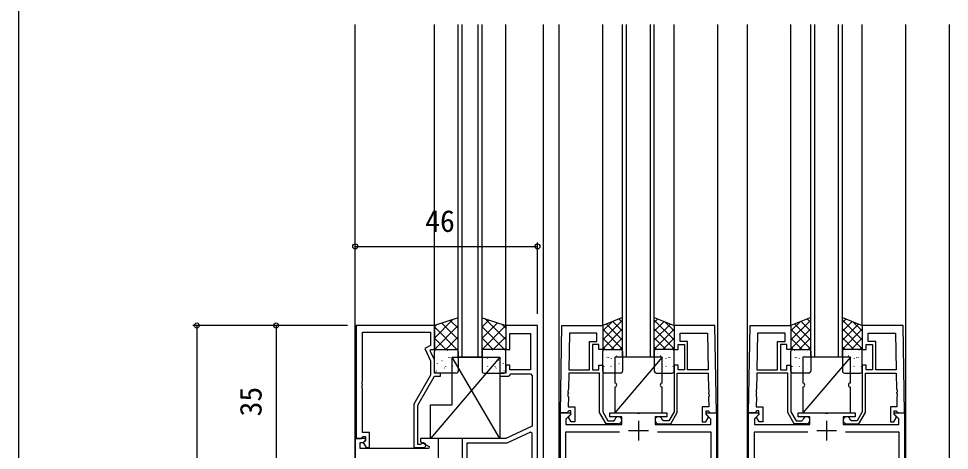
# Model space of a CAD drawing. Units: millimetres, scale not verified. Extents: x -437 to 438, y -681 to 679.
# Drawn here: x -436.7 to -201.7, y 52.3 to 161.3 of the extents above; entities that cross this region are included whole.
import ezdxf
from ezdxf.enums import TextEntityAlignment as Align

# ---------------------------------------------------------------- set-up
doc = ezdxf.new("R2010")
doc.units = ezdxf.units.MM
doc.header["$LTSCALE"] = 4
for name, color, linetype in [('0-2_YKK_11', 7, 'Continuous'), ('0-3_YKK_12', 2, 'Continuous'), ('0-4_YKK_13', 4, 'Continuous'), ('0-6_YKK_D', 6, 'Continuous'), ('0-7_YKK_ZWAK', 7, 'Continuous')]:
    doc.layers.add(name, color=color, linetype=linetype)
doc.styles.add('ＭＳ ゴシック', font='')
doc.styles.get('ＭＳ ゴシック').set_extended_font_data('MS Gothic')

msp = doc.modelspace()

# ---------------------------------------------------------------- linework, layer by layer
at = {"layer": '0-2_YKK_11'}
for p, q in [((-215.476, 61.8), (-213, 61.8)), ((-280.2, 59.8), (-280.2, 54.8)), ((-232.7, 59.8), (-232.7, 54.8)), ((-282.7, 57.3), (-277.7, 57.3)), ((-235.2, 57.3), (-230.2, 57.3))]:
    msp.add_line(p, q, dxfattribs=at)
for points in [[(-351.5, 83.8), (-351.5, 55.3), (-350.17, 55.3), (-349.87, 55.6), (-349.67, 55.8), (-349.1, 55.8), (-349.1, 54.874), (-349.674, 54.3), (-348.923, 53), (-348.1, 53), (-348.1, 56.8), (-349.87, 56.8), (-349.87, 67.842), (-349.99, 68.025), (-349.99, 68.575), (-349.87, 68.758), (-349.87, 68.842), (-349.99, 69.025), (-349.99, 69.575), (-349.87, 69.758), (-349.87, 82.17), (-332.7, 82.17), (-332.7, 78.8), (-334.12, 77.98), (-332.7, 74.934), (-332.7, 71.268), (-336.9, 63.993), (-336.9, 53), (-334.5, 53)], [(-334.999, 53.933), (-335.248, 53.8), (-335.9, 53.8), (-335.9, 63.725), (-331.7, 71), (-330.2, 71), (-330.2, 71.8), (-331.7, 71.8), (-331.7, 75.155), (-332.7, 77.3), (-332.7, 77.8), (-331.7, 77.8), (-331.7, 83.8), (-351.5, 83.8)], [(-305.7, -36.2), (-305.7, 83.8), (-313.7, 83.8), (-313.7, 77.8), (-312.7, 77.8), (-312.7, 81.8), (-307.5, 81.8), (-307.5, 72.6), (-312.7, 72.6), (-312.7, 73.8), (-313.7, 73.8), (-313.7, 71.8), (-315.2, 71.8), (-315.2, 71), (-313, 71), (-312.7, 71.3), (-312.4, 71.6), (-307.5, 71.6), (-307, 71.1), (-307, 58.424), (-313.7, 55.3), (-324.7, 55.3), (-324.7, 46.8)], [(-299.9, 61.8), (-299.516, 83.8), (-289.2, 83.8), (-289.2, 77.8), (-290.2, 77.8), (-290.2, 79), (-291.8, 79), (-291.8, 72.6), (-290.2, 72.6), (-290.2, 73.8), (-289.2, 73.8), (-289.2, 62.052), (-287.9, 59.8), (-286.483, 59.8), (-286.187, 60.05)], [(-260.5, 61.8), (-260.884, 83.8), (-271.2, 83.8), (-271.2, 77.8), (-270.2, 77.8), (-270.2, 79), (-268.6, 79), (-268.6, 72.6), (-270.2, 72.6), (-270.2, 73.8), (-271.2, 73.8), (-271.2, 62.052), (-272.5, 59.8), (-273.917, 59.8), (-274.213, 60.05)], [(-252.4, 61.8), (-252.016, 83.8), (-241.7, 83.8), (-241.7, 77.8), (-242.7, 77.8), (-242.7, 79), (-244.3, 79), (-244.3, 72.6), (-242.7, 72.6), (-242.7, 73.8), (-241.7, 73.8), (-241.7, 62.052), (-240.4, 59.8), (-238.983, 59.8), (-238.687, 60.05)], [(-213, 61.8), (-213.384, 83.8), (-223.7, 83.8), (-223.7, 77.8), (-222.7, 77.8), (-222.7, 79), (-221.1, 79), (-221.1, 72.6), (-222.7, 72.6), (-222.7, 73.8), (-223.7, 73.8), (-223.7, 62.052), (-225, 59.8), (-226.417, 59.8), (-226.713, 60.05)], [(-285.3, 59), (-288.362, 59), (-290, 61.837), (-290, 71.8), (-297.795, 71.8), (-297.866, 67.758), (-297.989, 67.577), (-297.998, 67.027), (-297.882, 66.842), (-297.883, 66.758), (-298.006, 66.577), (-298.016, 66.027), (-297.899, 65.842), (-297.944, 63.3), (-296.3, 63.3), (-296.3, 59.5), (-297.2, 59.5), (-297.8, 60.539), (-297.8, 60.85), (-297.3, 61.35), (-297.3, 62.3), (-297.77, 62.3), (-297.97, 62.1), (-298.27, 61.8), (-299.9, 61.8)], [(-275.1, 59), (-272.038, 59), (-270.4, 61.837), (-270.4, 71.8), (-262.605, 71.8), (-262.534, 67.758), (-262.411, 67.577), (-262.402, 67.027), (-262.518, 66.842), (-262.517, 66.758), (-262.394, 66.577), (-262.384, 66.027), (-262.501, 65.842), (-262.456, 63.3), (-264.1, 63.3), (-264.1, 59.5), (-263.2, 59.5), (-262.6, 60.539), (-262.6, 60.85), (-263.1, 61.35), (-263.1, 62.3), (-262.63, 62.3), (-262.43, 62.1), (-262.13, 61.8), (-260.5, 61.8)], [(-237.8, 59), (-240.862, 59), (-242.5, 61.837), (-242.5, 71.8), (-250.295, 71.8), (-250.366, 67.758), (-250.489, 67.577), (-250.498, 67.027), (-250.382, 66.842), (-250.383, 66.758), (-250.506, 66.577), (-250.516, 66.027), (-250.399, 65.842), (-250.444, 63.3), (-248.8, 63.3), (-248.8, 59.5), (-249.7, 59.5), (-250.3, 60.539), (-250.3, 60.85), (-249.8, 61.35), (-249.8, 62.3), (-250.27, 62.3), (-250.47, 62.1), (-250.77, 61.8), (-252.4, 61.8)], [(-227.6, 59), (-224.538, 59), (-222.9, 61.837), (-222.9, 71.8), (-215.105, 71.8), (-215.034, 67.758), (-214.911, 67.577), (-214.902, 67.027), (-215.018, 66.842), (-215.017, 66.758), (-214.894, 66.577), (-214.884, 66.027), (-215.001, 65.842), (-214.956, 63.3), (-216.6, 63.3), (-216.6, 59.5), (-215.7, 59.5), (-215.1, 60.539), (-215.1, 60.85), (-215.6, 61.35), (-215.6, 62.3), (-215.13, 62.3), (-214.93, 62.1), (-214.63, 61.8), (-213, 61.8)], [(-299.9, -26.2), (-299.9, 61.8), (-297.424, 61.8), (-297.264, 61.412), (-298.5, 60.176), (-298.5, 58.8), (-284.4, 58.8), (-284.4, 60.8), (-287.4, 60.8), (-287.4, 61.8), (-280.658, 61.8), (-280.475, 61.68), (-279.925, 61.68), (-279.742, 61.8), (-273, 61.8), (-273, 60.8), (-276, 60.8), (-276, 58.8), (-261.9, 58.8), (-261.9, 60.176), (-263.136, 61.412), (-262.976, 61.8), (-260.5, 61.8)], [(-260.5, 61.8), (-260.5, -26.2)], [(-252.4, -26.2), (-252.4, 61.8), (-249.924, 61.8), (-249.764, 61.412), (-250.9, 60.276), (-250.9, 58.8), (-236.9, 58.8), (-236.9, 60.8), (-239.9, 60.8), (-239.9, 61.8), (-233.158, 61.8), (-232.975, 61.68), (-232.425, 61.68), (-232.242, 61.8), (-225.5, 61.8), (-225.5, 60.8), (-228.5, 60.8), (-228.5, 58.8), (-214.5, 58.8), (-214.5, 60.276), (-215.636, 61.412), (-215.476, 61.8)], [(-213, 61.8), (-213, -26.2)], [(-333.905, -25), (-307, -25), (-307, 56.59), (-307.463, 56.884), (-313.434, 54.1), (-323.5, 54.1), (-323.5, 47.1)], [(-294.682, 7.2), (-298.5, 7.2), (-298.5, 57), (-284.976, 57)], [(-275.424, 57), (-261.9, 57), (-261.9, 7.2), (-265.718, 7.2)], [(-247.228, 7.3), (-250.9, 7.3), (-250.9, 57), (-237.476, 57)], [(-227.924, 57), (-214.5, 57), (-214.5, 7.3), (-218.172, 7.3)], [(-330.7, 46.8), (-330.7, 55.3), (-335.2, 55.3), (-335.2, 54.5), (-333.035, 53.25), (-333.156, 52.8), (-350.5, 52.8), (-350.5, 54.3), (-349.676, 54.3), (-349.064, 54.912), (-349.224, 55.3), (-351.7, 55.3), (-351.7, 48.8)]]:
    msp.add_lwpolyline(points, dxfattribs=at)
for points in [[(-297.619, 81.87), (-297.781, 72.6), (-292.6, 72.6), (-292.6, 79.8), (-290.7, 79.8), (-290.7, 81.87)], [(-262.781, 81.87), (-262.619, 72.6), (-267.8, 72.6), (-267.8, 79.8), (-269.7, 79.8), (-269.7, 81.87)], [(-250.119, 81.87), (-250.281, 72.6), (-245.1, 72.6), (-245.1, 79.8), (-243.2, 79.8), (-243.2, 81.87)], [(-215.281, 81.87), (-215.119, 72.6), (-220.3, 72.6), (-220.3, 79.8), (-222.2, 79.8), (-222.2, 81.87)]]:
    msp.add_lwpolyline(points, close=True, dxfattribs=at)
for centre, radius, start, end in [((-285.3, 59.9), 0.9, 270, 170.40594), ((-275.1, 59.9), 0.9, 9.59406, 270), ((-237.8, 59.9), 0.9, 270, 170.40594), ((-227.6, 59.9), 0.9, 9.59406, 270), ((-334.5, 53.6), 0.6, 270.00003, 146.25104)]:
    msp.add_arc(centre, radius, start, end, dxfattribs=at)
at = {"layer": '0-3_YKK_12'}
for p, q in [((-351.7, -36.2), (-351.7, 159.798)), ((-331.7, 83.8), (-331.7, 159.798)), ((-325.7, 75.799), (-325.7, 159.798)), ((-324.7, 75.799), (-324.7, 159.798)), ((-320.7, 75.799), (-320.7, 159.798)), ((-319.7, 75.799), (-319.7, 159.798)), ((-313.7, 83.799), (-313.7, 159.798)), ((-304.2, -36.2), (-304.2, 159.798)), ((-300.2, -26.205), (-300.2, 159.798)), ((-289.2, 83.8), (-289.2, 159.798)), ((-284.2, 75.8), (-284.2, 159.798)), ((-283.2, 75.8), (-283.2, 159.798)), ((-277.2, 75.8), (-277.2, 159.798)), ((-276.2, 75.8), (-276.2, 159.798)), ((-271.2, 83.8), (-271.2, 159.798)), ((-260.2, -26.205), (-260.2, 159.798)), ((-252.7, -26.2), (-252.7, 159.798)), ((-241.7, 83.8), (-241.7, 159.798)), ((-236.7, 75.8), (-236.7, 159.798)), ((-235.7, 75.8), (-235.7, 159.798)), ((-229.7, 75.8), (-229.7, 159.798)), ((-228.7, 75.8), (-228.7, 159.798)), ((-223.7, 83.8), (-223.7, 159.798)), ((-212.7, -26.2), (-212.7, 159.798)), ((-201.7, -36.2), (-201.7, 159.798)), ((-319.7, 75.799), (-325.7, 75.799)), ((-276.2, 75.8), (-284.2, 75.8)), ((-228.7, 75.8), (-236.7, 75.8))]:
    msp.add_line(p, q, dxfattribs=at)
at = {"layer": '0-4_YKK_13'}
for p, q in [((-331.7, 80.628), (-326.943, 85.386)), ((-325.7, 83.114), (-327.715, 85.128)), ((-319.7, 83.457), (-317.943, 85.214)), ((-313.7, 80.285), (-318.972, 85.557)), ((-284.2, 85.207), (-289.2, 80.207)), ((-286.945, 84.707), (-289.2, 82.452)), ((-286.65, 84.825), (-284.2, 82.374)), ((-285.047, 85.466), (-284.2, 84.619)), ((-275.353, 85.466), (-276.2, 84.619)), ((-276.2, 85.207), (-271.2, 80.207)), ((-273.75, 84.825), (-276.2, 82.374)), ((-273.455, 84.707), (-271.2, 82.452)), ((-236.7, 85.207), (-241.7, 80.207)), ((-239.445, 84.707), (-241.7, 82.452)), ((-239.15, 84.825), (-236.7, 82.374)), ((-237.547, 85.466), (-236.7, 84.619)), ((-227.853, 85.466), (-228.7, 84.619)), ((-228.7, 85.207), (-223.7, 80.207)), ((-226.25, 84.825), (-228.7, 82.374)), ((-225.955, 84.707), (-223.7, 82.452)), ((-331.7, 83.457), (-331.185, 83.972)), ((-331.7, 77.8), (-325.7, 83.8)), ((-326.043, 77.8), (-331.7, 83.457)), ((-325.7, 80.285), (-329.836, 84.421)), ((-319.7, 80.628), (-315.821, 84.507)), ((-319.7, 77.8), (-313.7, 83.8)), ((-314.043, 77.8), (-319.7, 83.457)), ((-313.7, 83.114), (-314.729, 84.143)), ((-284.2, 82.962), (-289.2, 77.962)), ((-289.2, 82.884), (-284.2, 77.884)), ((-288.254, 84.183), (-284.2, 80.129)), ((-272.146, 84.183), (-276.2, 80.129)), ((-276.2, 82.962), (-271.2, 77.962)), ((-271.2, 82.884), (-276.2, 77.884)), ((-236.7, 82.962), (-241.7, 77.962)), ((-241.7, 82.884), (-236.7, 77.884)), ((-240.754, 84.183), (-236.7, 80.129)), ((-224.646, 84.183), (-228.7, 80.129)), ((-228.7, 82.962), (-223.7, 77.962)), ((-223.7, 82.884), (-228.7, 77.884)), ((-328.872, 77.8), (-331.7, 80.628)), ((-328.872, 77.8), (-325.7, 80.972)), ((-316.872, 77.8), (-319.7, 80.628)), ((-316.872, 77.8), (-313.7, 80.972)), ((-289.2, 80.639), (-286.366, 77.805)), ((-284.2, 80.717), (-287.112, 77.805)), ((-276.2, 80.717), (-273.288, 77.805)), ((-271.2, 80.639), (-274.034, 77.805)), ((-241.7, 80.639), (-238.866, 77.805)), ((-236.7, 80.717), (-239.612, 77.805)), ((-228.7, 80.717), (-225.788, 77.805)), ((-223.7, 80.639), (-226.534, 77.805)), ((-331.2, 77.8), (-326.2, 77.8)), ((-329.073, 77.705), (-329.066, 77.698)), ((-328.389, 77.612), (-328.345, 77.588)), ((-326.043, 77.8), (-325.7, 78.143)), ((-314.2, 77.8), (-319.2, 77.8)), ((-317.011, 77.612), (-317.055, 77.588)), ((-316.327, 77.705), (-316.334, 77.698)), ((-314.043, 77.8), (-313.7, 78.143)), ((-289.2, 78.394), (-288.611, 77.805)), ((-288.7, 77.805), (-284.7, 77.805)), ((-288.389, 77.617), (-288.345, 77.593)), ((-284.2, 78.471), (-284.867, 77.805)), ((-276.2, 78.471), (-275.533, 77.805)), ((-271.7, 77.805), (-275.7, 77.805)), ((-272.011, 77.617), (-272.055, 77.593)), ((-271.2, 78.394), (-271.789, 77.805)), ((-241.7, 78.394), (-241.111, 77.805)), ((-241.2, 77.805), (-237.2, 77.805)), ((-240.889, 77.617), (-240.845, 77.593)), ((-236.7, 78.471), (-237.367, 77.805)), ((-228.7, 78.471), (-228.033, 77.805)), ((-224.2, 77.805), (-228.2, 77.805)), ((-224.511, 77.617), (-224.555, 77.593)), ((-223.7, 78.394), (-224.289, 77.805)), ((-315.2, 75.797), (-332.7, 55.299)), ((-331.7, 72.3), (-331.7, 77.3)), ((-330.892, 75.723), (-330.885, 75.715)), ((-330.465, 77.179), (-330.422, 77.155)), ((-328.174, 75.833), (-328.128, 75.745)), ((-327.798, 75.722), (-327.754, 75.698)), ((-315.2, 55.299), (-327.2, 75.797)), ((-327.131, 75.538), (-327.125, 75.53)), ((-325.721, 76.154), (-325.7, 76.143)), ((-325.7, 77.3), (-325.7, 72.3)), ((-319.7, 77.3), (-319.7, 72.3)), ((-319.679, 76.154), (-319.7, 76.143)), ((-318.269, 75.538), (-318.275, 75.53)), ((-317.602, 75.722), (-317.646, 75.698)), ((-317.226, 75.833), (-317.272, 75.745)), ((-314.935, 77.179), (-314.978, 77.155)), ((-314.508, 75.723), (-314.515, 75.715)), ((-313.7, 72.3), (-313.7, 77.3)), ((-289.2, 72.305), (-289.2, 77.305)), ((-288.174, 75.838), (-288.128, 75.749)), ((-287.798, 75.727), (-287.754, 75.703)), ((-287.131, 75.542), (-287.125, 75.535)), ((-274.2, 75.8), (-286.2, 61.8)), ((-285.721, 76.159), (-285.677, 76.135)), ((-285.078, 77.264), (-285.072, 77.257)), ((-284.2, 77.305), (-284.2, 72.305)), ((-276.2, 77.305), (-276.2, 72.305)), ((-275.322, 77.264), (-275.328, 77.257)), ((-274.679, 76.159), (-274.723, 76.135)), ((-273.269, 75.542), (-273.275, 75.535)), ((-272.602, 75.727), (-272.646, 75.703)), ((-272.226, 75.838), (-272.272, 75.749)), ((-271.2, 72.305), (-271.2, 77.305)), ((-241.7, 72.305), (-241.7, 77.305)), ((-240.674, 75.838), (-240.628, 75.749)), ((-240.298, 75.727), (-240.254, 75.703)), ((-239.631, 75.542), (-239.625, 75.535)), ((-226.7, 75.8), (-238.7, 61.8)), ((-238.221, 76.159), (-238.177, 76.135)), ((-237.578, 77.264), (-237.572, 77.257)), ((-236.7, 77.305), (-236.7, 72.305)), ((-228.7, 77.305), (-228.7, 72.305)), ((-227.822, 77.264), (-227.828, 77.257)), ((-227.179, 76.159), (-227.223, 76.135)), ((-225.769, 75.542), (-225.775, 75.535)), ((-225.102, 75.727), (-225.146, 75.703)), ((-224.726, 75.838), (-224.772, 75.749)), ((-223.7, 72.305), (-223.7, 77.305)), ((-331.064, 74.308), (-331.017, 74.22)), ((-329.822, 74.988), (-329.778, 74.964)), ((-329.231, 73.098), (-329.187, 73.074)), ((-328.917, 73.518), (-328.911, 73.51)), ((-327.155, 73.53), (-327.111, 73.506)), ((-318.245, 73.53), (-318.289, 73.506)), ((-316.483, 73.518), (-316.489, 73.51)), ((-316.169, 73.098), (-316.213, 73.074)), ((-315.578, 74.988), (-315.622, 74.964)), ((-314.336, 74.308), (-314.383, 74.22)), ((-289.2, 73.086), (-289.187, 73.079)), ((-288.917, 73.523), (-288.911, 73.515)), ((-287.155, 73.535), (-287.111, 73.511)), ((-285.13, 74.269), (-285.086, 74.245)), ((-284.923, 73.077), (-284.916, 73.07)), ((-275.477, 73.077), (-275.484, 73.07)), ((-275.27, 74.269), (-275.314, 74.245)), ((-273.245, 73.535), (-273.289, 73.511)), ((-271.483, 73.523), (-271.489, 73.515)), ((-271.2, 73.086), (-271.213, 73.079)), ((-241.7, 73.086), (-241.687, 73.079)), ((-241.417, 73.523), (-241.411, 73.515)), ((-239.655, 73.535), (-239.611, 73.511)), ((-237.63, 74.269), (-237.586, 74.245)), ((-237.423, 73.077), (-237.416, 73.07)), ((-227.977, 73.077), (-227.984, 73.07)), ((-227.77, 74.269), (-227.814, 74.245)), ((-225.745, 73.535), (-225.789, 73.511)), ((-223.983, 73.523), (-223.989, 73.515)), ((-223.7, 73.086), (-223.713, 73.079)), ((-331.256, 72.364), (-331.212, 72.34)), ((-326.2, 71.8), (-331.2, 71.8)), ((-319.2, 71.8), (-314.2, 71.8)), ((-314.144, 72.364), (-314.188, 72.34)), ((-284.7, 71.805), (-288.7, 71.805)), ((-284.487, 72.078), (-284.443, 72.054)), ((-275.913, 72.078), (-275.957, 72.054)), ((-275.7, 71.805), (-271.7, 71.805)), ((-237.2, 71.805), (-241.2, 71.805)), ((-236.987, 72.078), (-236.943, 72.054)), ((-228.413, 72.078), (-228.457, 72.054)), ((-228.2, 71.805), (-224.2, 71.805)), ((-286.2, 68.3), (-286.2, 61.8)), ((-238.7, 68.3), (-238.7, 61.8))]:
    msp.add_line(p, q, dxfattribs=at)
for points in [[(-325.7, 85.8), (-331.7, 83.8), (-331.7, 77.8), (-325.7, 77.8)], [(-319.7, 85.8), (-313.7, 83.8), (-313.7, 77.8), (-319.7, 77.8)], [(-284.2, 85.805), (-289.2, 83.805), (-289.2, 77.805), (-284.2, 77.805)], [(-276.2, 85.805), (-271.2, 83.805), (-271.2, 77.805), (-276.2, 77.805)], [(-236.7, 85.805), (-241.7, 83.805), (-241.7, 77.805), (-236.7, 77.805)], [(-228.7, 85.805), (-223.7, 83.805), (-223.7, 77.805), (-228.7, 77.805)], [(-327.2, 75.797), (-315.2, 75.797), (-315.2, 55.299), (-332.7, 55.299), (-332.7, 63.799), (-327.2, 63.799)]]:
    msp.add_lwpolyline(points, close=True, dxfattribs=at)
for points in [[(-274.2, 69.3), (-274.2, 75.8), (-286.2, 75.8), (-286.2, 69.3)], [(-226.7, 69.3), (-226.7, 75.8), (-238.7, 75.8), (-238.7, 69.3)], [(-286.2, 61.8), (-274.2, 61.8), (-274.2, 68.3)], [(-238.7, 61.8), (-226.7, 61.8), (-226.7, 68.3)]]:
    msp.add_lwpolyline(points, dxfattribs=at)
for centre, start, end in [((-331.2, 77.3), 90, 180), ((-326.2, 77.3), 0, 90), ((-319.2, 77.3), 90, 180), ((-314.2, 77.3), 0, 90), ((-288.7, 77.305), 90, 180), ((-284.7, 77.305), 0, 90), ((-275.7, 77.305), 90, 180), ((-271.7, 77.305), 0, 90), ((-241.2, 77.305), 90, 180), ((-237.2, 77.305), 0, 90), ((-228.2, 77.305), 90, 180), ((-224.2, 77.305), 0, 90), ((-331.2, 72.3), 180, 270), ((-326.2, 72.3), 270, 0), ((-319.2, 72.3), 180, 270), ((-314.2, 72.3), 270, 0), ((-288.7, 72.305), 180, 270), ((-284.7, 72.305), 270, 0), ((-275.7, 72.305), 180, 270), ((-271.7, 72.305), 270, 0), ((-241.2, 72.305), 180, 270), ((-237.2, 72.305), 270, 0), ((-228.2, 72.305), 180, 270), ((-224.2, 72.305), 270, 0), ((-286.2, 68.8), 270, 90), ((-274.2, 68.8), 90, 270), ((-238.7, 68.8), 270, 90), ((-226.7, 68.8), 90, 270)]:
    msp.add_arc(centre, 0.5, start, end, dxfattribs=at)
at = {"layer": '0-6_YKK_D'}
for p, q in [((-351.7, 86.8), (-351.7, 104.8)), ((-351.7, 103.8), (-305.7, 103.8)), ((-305.7, 86.8), (-305.7, 104.8)), ((-353.7, 83.821), (-392.7, 83.821)), ((-391.7, 83.821), (-391.7, -51.2)), ((-353.7, 83.821), (-372.7, 83.821)), ((-371.7, 83.821), (-371.7, 48.821))]:
    msp.add_line(p, q, dxfattribs=at)
for centre in [(-351.7, 103.8), (-305.7, 103.8), (-391.7, 83.821), (-371.7, 83.821)]:
    msp.add_circle(centre, 0.637, dxfattribs=at)
at = {"layer": '0-7_YKK_ZWAK'}
msp.add_line((-436.7, 643.8), (-436.7, -681.2), dxfattribs=at)

# ---------------------------------------------------------------- texts
at = {"layer": '0-6_YKK_D', "style": 'ＭＳ ゴシック'}
msp.add_text('46', height=5.499, dxfattribs=at).set_placement((-334.048, 105.8), align=Align.BOTTOM_LEFT)
msp.add_text('35', height=5.499, rotation=90, dxfattribs=at).set_placement((-373.7, 60.867), align=Align.BOTTOM_LEFT)

doc.saveas('drawing.dxf')
